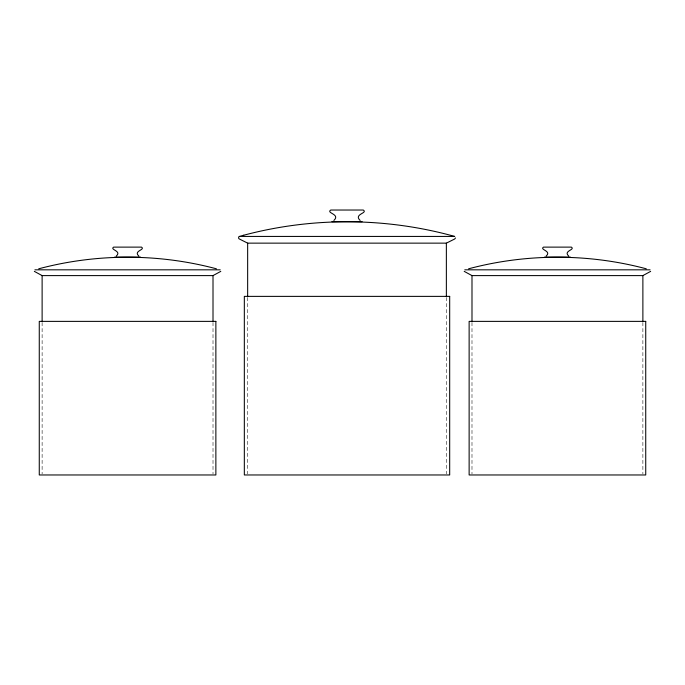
<?xml version="1.0" encoding="UTF-8"?>
<svg xmlns="http://www.w3.org/2000/svg" width="685" height="685" viewBox="0 0 685 685"><rect width="100%" height="100%" fill="white"/><g stroke="black" fill="none" stroke-linecap="round" stroke-linejoin="round"><path stroke-width="0.51" stroke-dasharray="3.42 2.57" d="M642.881 322.447L642.881 473.909M471.991 322.447L471.991 473.909M446.363 297.444L446.363 473.909M247.653 297.444L247.653 473.909M213.009 322.447L213.009 473.909M42.119 322.447L42.119 473.909"/><path stroke-width="1.03" d="M455.491 237.969L454.72 238.979L446.363 243.141L247.653 243.141L239.074 238.842L238.526 237.969L238.877 236.736M220.801 271.363L213.009 275.601L42.119 275.601L34.336 271.363M650.664 271.363L642.881 275.601L471.991 275.601L464.199 271.363M116.279 256.079C122.187 250.864 109.497 249.871 113.59 247.122L141.547 247.122C145.631 249.871 132.95 250.864 138.849 256.079M333.886 220.442C340.693 214.054 325.803 213.181 330.752 210.03L363.264 210.03C368.213 213.181 353.323 214.054 360.139 220.442M546.15 256.079C552.05 250.864 539.369 249.871 543.453 247.122L571.41 247.122C575.503 249.871 562.813 250.864 568.721 256.079M38.72 268.803C96.671 253.373 158.458 253.373 216.409 268.803M468.591 268.803C526.542 253.373 588.329 253.373 646.28 268.803M331.908 221.675L362.108 221.675M114.583 257.14L140.553 257.14M544.447 257.14L570.417 257.14M34.926 269.822L220.202 269.822M464.798 269.822L650.074 269.822M642.881 275.601L642.881 321.376M471.991 275.601L471.991 321.376M446.363 243.141L446.363 296.374M247.653 243.141L247.653 296.374M213.009 275.601L213.009 321.376M42.119 275.601L42.119 321.376M243.706 235.238L239.296 236.428L454.72 236.428C386.075 217.342 312.557 216.88 243.706 235.238M449.685 296.374L244.331 296.374L244.331 474.97L449.685 474.97L449.685 296.374M215.869 321.376L39.268 321.376L39.268 474.97L215.869 474.97L215.869 321.376M645.732 321.376L469.131 321.376L469.131 474.97L645.732 474.97L645.732 321.376"/></g></svg>
